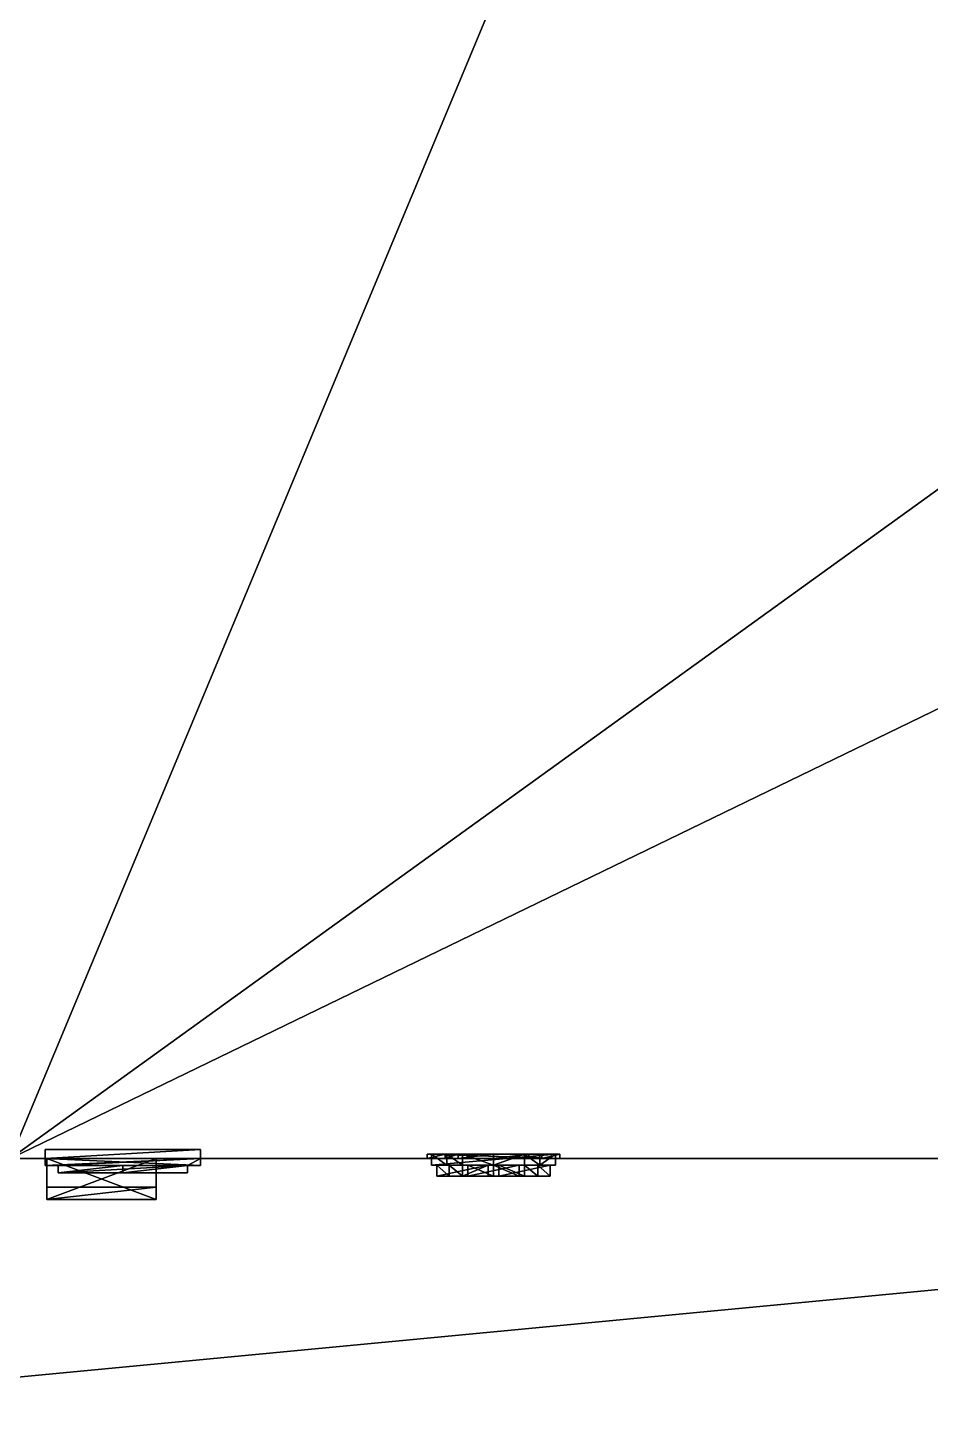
# Model space of a CAD drawing. Header units: metres. Extents: x -124 to 108, y 0 to 201.
# Drawn here: x 89.81 to 94.33, y 7.66 to 14.64 of the extents above; entities that cross this region are included whole.
import ezdxf

# ---------------------------------------------------------------- set-up
doc = ezdxf.new("R2010")
doc.units = ezdxf.units.M
doc.layers.get('0').update_dxf_attribs({"true_color": 0xff5454})

# ---------------------------------------------------------------- blocks, each defined once
blk = doc.blocks.new('window_i')
for p, q in [((0.3326, 1.5005, 0.0217), (0.1553, 1.3478, 0.0217)), ((0.3326, 1.5005), (0.1553, 1.3478)), ((0.1773, 1.3377, 0.0217), (0.3326, 1.4714, 0.0217)), ((0.1773, 1.3377, -0.0332), (0.3326, 1.4714, -0.0332)), ((0.5099, 1.3478, 0.0217), (0.3326, 1.5005, 0.0217)), ((0.5099, 1.3478), (0.3326, 1.5005)), ((0.3326, 1.5005), (0.3326, 1.5005, 0.0217)), ((0.3326, 1.4714, 0.0217), (0.4879, 1.3377, 0.0217)), ((0.3326, 1.4714, 0.0217), (0.3326, 1.4714, -0.0332)), ((0.3326, 1.4714, -0.0332), (0.4879, 1.3377, -0.0332)), ((0.3326, 1.4364, -0.0881), (0.2038, 1.3256, -0.0881)), ((0.3326, 1.4364, -0.0332), (0.2038, 1.3256, -0.0332)), ((0.4614, 1.3256, -0.0332), (0.3326, 1.4364, -0.0332)), ((0.3326, 1.4364, -0.0332), (0.3326, 1.4364, -0.0881)), ((0.4614, 1.3256, -0.0881), (0.3326, 1.4364, -0.0881)), ((0.1553, 1.3478, 0.0217), (0.1553, 1.1242, 0.0217)), ((0.1553, 1.3478), (0.1553, 1.1242)), ((0.1553, 1.3478), (0.1553, 1.3478, 0.0217)), ((0.1773, 1.3377, 0.0217), (0.1773, 1.1022, 0.0217)), ((0.1773, 1.3377, 0.0217), (0.1773, 1.3377, -0.0332)), ((0.1773, 1.3377, -0.0332), (0.1773, 1.1022, -0.0332)), ((0.4879, 1.1022, 0.0217), (0.4879, 1.3377, 0.0217)), ((0.4879, 1.3377, 0.0217), (0.4879, 1.3377, -0.0332)), ((0.4879, 1.1022, -0.0332), (0.4879, 1.3377, -0.0332)), ((0.5099, 1.1242, 0.0217), (0.5099, 1.3478, 0.0217)), ((0.5099, 1.1242), (0.5099, 1.3478)), ((0.5099, 1.3478), (0.5099, 1.3478, 0.0217)), ((0.2038, 1.3256, -0.0881), (0.2038, 1.1287, -0.0881)), ((0.2038, 1.3256, -0.0332), (0.2038, 1.1287, -0.0332)), ((0.2038, 1.3256, -0.0332), (0.2038, 1.3256, -0.0881)), ((0.4614, 1.3256, -0.0332), (0.4614, 1.3256, -0.0881)), ((0.4614, 1.1287, -0.0332), (0.4614, 1.3256, -0.0332)), ((0.4614, 1.1287, -0.0881), (0.4614, 1.3256, -0.0881)), ((0.0905, 1.1242), (0, 1.0337)), ((0.0905, 1.1242, 0.0217), (0, 1.0337, 0.0217)), ((0.0905, 1.1242), (0.0905, 1.1242, 0.0217)), ((0.1553, 1.1242), (0.0905, 1.1242)), ((0.1553, 1.1242, 0.0217), (0.0905, 1.1242, 0.0217)), ((0.1553, 1.1242), (0.1553, 1.1242, 0.0217)), ((0.2038, 1.1287, -0.0332), (0.4614, 1.1287, -0.0332)), ((0.2038, 1.1287, -0.0881), (0.4614, 1.1287, -0.0881)), ((0.2038, 1.1287, -0.0332), (0.2038, 1.1287, -0.0881)), ((0.4614, 1.1287, -0.0332), (0.4614, 1.1287, -0.0881)), ((0.5747, 1.1242, 0.0217), (0.5099, 1.1242, 0.0217)), ((0.5099, 1.1242), (0.5099, 1.1242, 0.0217)), ((0.5747, 1.1242), (0.5099, 1.1242)), ((0.6652, 1.0337, 0.0217), (0.5747, 1.1242, 0.0217)), ((0.5747, 1.1242), (0.5747, 1.1242, 0.0217)), ((0.6652, 1.0337), (0.5747, 1.1242)), ((0.0997, 1.1022, 0.0217), (0.022, 1.0246, 0.0217)), ((0.0997, 1.1022, -0.0332), (0.022, 1.0246, -0.0332)), ((0.1106, 1.0757, -0.0881), (0.0485, 1.0136, -0.0881)), ((0.1106, 1.0757, -0.0332), (0.0485, 1.0136, -0.0332)), ((0.1773, 1.1022, 0.0217), (0.0997, 1.1022, 0.0217)), ((0.1773, 1.1022, -0.0332), (0.0997, 1.1022, -0.0332)), ((0.0997, 1.1022, 0.0217), (0.0997, 1.1022, -0.0332)), ((0.1773, 1.0757, -0.0332), (0.1106, 1.0757, -0.0332)), ((0.1106, 1.0757, -0.0332), (0.1106, 1.0757, -0.0881)), ((0.1773, 1.0757, -0.0881), (0.1106, 1.0757, -0.0881)), ((0.1773, 1.1022, 0.0217), (0.1773, 1.1022, -0.0332)), ((0.1773, 1.0757, -0.0332), (0.1773, 1.0757, -0.0881)), ((0.3061, 1.0757, -0.0881), (0.1773, 1.0757, -0.0881)), ((0.3061, 1.0757, -0.0332), (0.1773, 1.0757, -0.0332)), ((0.3061, 0.1236, -0.0881), (0.3061, 1.0757, -0.0881)), ((0.3061, 1.0757, -0.0332), (0.3061, 1.0757, -0.0881)), ((0.3061, 0.1236, -0.0332), (0.3061, 1.0757, -0.0332)), ((0.3591, 1.0757, -0.0881), (0.3591, 0.1236, -0.0881)), ((0.3591, 1.0757, -0.0332), (0.3591, 1.0757, -0.0881)), ((0.4879, 1.0757, -0.0881), (0.3591, 1.0757, -0.0881)), ((0.4879, 1.0757, -0.0332), (0.3591, 1.0757, -0.0332)), ((0.5656, 1.1022, 0.0217), (0.4879, 1.1022, 0.0217)), ((0.4879, 1.1022, 0.0217), (0.4879, 1.1022, -0.0332)), ((0.5656, 1.1022, -0.0332), (0.4879, 1.1022, -0.0332)), ((0.5546, 1.0757, -0.0881), (0.4879, 1.0757, -0.0881)), ((0.4879, 1.0757, -0.0332), (0.4879, 1.0757, -0.0881)), ((0.5546, 1.0757, -0.0332), (0.4879, 1.0757, -0.0332)), ((0.6167, 1.0136, -0.0332), (0.5546, 1.0757, -0.0332)), ((0.5546, 1.0757, -0.0332), (0.5546, 1.0757, -0.0881)), ((0.6167, 1.0136, -0.0881), (0.5546, 1.0757, -0.0881)), ((0.5656, 1.1022, 0.0217), (0.6432, 1.0246, 0.0217)), ((0.5656, 1.1022, 0.0217), (0.5656, 1.1022, -0.0332)), ((0.5656, 1.1022, -0.0332), (0.6432, 1.0246, -0.0332)), ((0, 1.0337), (0, 1.0337, 0.0217)), ((0, 1.0337, 0.0217), (0, 0, 0.0217)), ((0, 1.0337), (0, 0)), ((0.022, 1.0246, 0.0217), (0.022, 0.0971, 0.0217)), ((0.022, 1.0246, 0.0217), (0.022, 1.0246, -0.0332)), ((0.022, 1.0246, -0.0332), (0.022, 0.0971, -0.0332)), ((0.0485, 1.0136, -0.0881), (0.0485, 0.1236, -0.0881)), ((0.0485, 1.0136, -0.0332), (0.0485, 1.0136, -0.0881)), ((0.0485, 1.0136, -0.0332), (0.0485, 0.1236, -0.0332)), ((0.6167, 1.0136, -0.0332), (0.6167, 1.0136, -0.0881)), ((0.6167, 0.1236, -0.0332), (0.6167, 1.0136, -0.0332)), ((0.6167, 0.1236, -0.0881), (0.6167, 1.0136, -0.0881)), ((0.6432, 0.0971, 0.0217), (0.6432, 1.0246, 0.0217)), ((0.6432, 1.0246, 0.0217), (0.6432, 1.0246, -0.0332)), ((0.6432, 0.0971, -0.0332), (0.6432, 1.0246, -0.0332)), ((0.6652, 0, 0.0217), (0.6652, 1.0337, 0.0217)), ((0.6652, 0), (0.6652, 1.0337)), ((0.6652, 1.0337), (0.6652, 1.0337, 0.0217)), ((0.022, 0.0971, 0.0217), (0.6432, 0.0971, 0.0217)), ((0.022, 0.0971, 0.0217), (0.022, 0.0971, -0.0332)), ((0.022, 0.0971, -0.0332), (0.6432, 0.0971, -0.0332)), ((0.0485, 0.1236, -0.0881), (0.3061, 0.1236, -0.0881)), ((0.0485, 0.1236, -0.0332), (0.3061, 0.1236, -0.0332)), ((0.0485, 0.1236, -0.0332), (0.0485, 0.1236, -0.0881)), ((0.3061, 0.1236, -0.0332), (0.3061, 0.1236, -0.0881)), ((0.3591, 0.1236, -0.0332), (0.3591, 0.1236, -0.0881)), ((0.3591, 0.1236, -0.0881), (0.6167, 0.1236, -0.0881)), ((0.3591, 0.1236, -0.0332), (0.6167, 0.1236, -0.0332)), ((0.6167, 0.1236, -0.0332), (0.6167, 0.1236, -0.0881)), ((0.6432, 0.0971, 0.0217), (0.6432, 0.0971, -0.0332)), ((0, 0, 0.0217), (0.6652, 0, 0.0217)), ((0, 0), (0, 0, 0.0217)), ((0, 0), (0.6652, 0)), ((0.6652, 0), (0.6652, 0, 0.0217))]:
    blk.add_line(p, q)
at = {"color": 29, "true_color": 0x423123}
blk.add_line((0.3591, 1.0757, -0.0332), (0.3591, 0.1236, -0.0332), dxfattribs=at)
at = {"color": 45, "true_color": 0xaa8f5f}
mesh = blk.add_polyface(dxfattribs=at)
corners = [(0, 0, 0.0217), (0.022, 0.0971, 0.0217), (0, 1.0337, 0.0217), (0.6652, 0, 0.0217), (0.6432, 0.0971, 0.0217), (0.6432, 1.0246, 0.0217), (0.4879, 1.1022, 0.0217), (0.5099, 1.1242, 0.0217), (0.4879, 1.3377, 0.0217), (0.5656, 1.1022, 0.0217), (0.5747, 1.1242, 0.0217), (0.6652, 1.0337, 0.0217), (0.022, 1.0246, 0.0217), (0.0905, 1.1242, 0.0217), (0.0997, 1.1022, 0.0217), (0.1553, 1.1242, 0.0217), (0.1773, 1.1022, 0.0217), (0.1553, 1.3478, 0.0217), (0.1773, 1.3377, 0.0217), (0.3326, 1.5005, 0.0217), (0.3326, 1.4714, 0.0217), (0.5099, 1.3478, 0.0217)]
mesh.append_faces([[corners[k] for k in face] for face in [(0, 1, 2), (1, 3, 4), (4, 3, 5), (6, 7, 8), (7, 9, 10), (10, 5, 11), (11, 5, 3), (2, 12, 13), (12, 2, 1), (13, 14, 15), (15, 16, 17), (17, 18, 19), (19, 8, 21), (21, 8, 7)]], dxfattribs={"vtx0": -1, "vtx1": -1, "color": 45})
mesh.append_faces([[corners[k] for k in face] for face in [(1, 0, 3), (7, 6, 9), (10, 9, 5), (13, 12, 14), (15, 14, 16), (17, 16, 18), (19, 18, 20), (19, 20, 8)]], dxfattribs={"vtx0": -1, "vtx2": -1, "color": 45})
at = {"color": 29, "true_color": 0x423123}
mesh = blk.add_polyface(dxfattribs=at)
corners = [(0.0485, 1.0136, -0.0332), (0.0997, 1.1022, -0.0332), (0.022, 1.0246, -0.0332), (0.1106, 1.0757, -0.0332), (0.1773, 1.1022, -0.0332), (0.1773, 1.0757, -0.0332), (0.3061, 1.0757, -0.0332), (0.2038, 1.1287, -0.0332), (0.1773, 1.3377, -0.0332), (0.4614, 1.1287, -0.0332), (0.3591, 1.0757, -0.0332), (0.3591, 0.1236, -0.0332), (0.4879, 1.0757, -0.0332), (0.4614, 1.3256, -0.0332), (0.022, 0.0971, -0.0332), (0.0485, 0.1236, -0.0332), (0.6432, 0.0971, -0.0332), (0.3061, 0.1236, -0.0332), (0.6167, 0.1236, -0.0332), (0.6167, 1.0136, -0.0332), (0.5546, 1.0757, -0.0332), (0.4879, 1.1022, -0.0332), (0.5656, 1.1022, -0.0332), (0.6432, 1.0246, -0.0332), (0.2038, 1.3256, -0.0332), (0.3326, 1.4714, -0.0332), (0.3326, 1.4364, -0.0332), (0.4879, 1.3377, -0.0332)]
mesh.append_faces([[corners[k] for k in face] for face in [(1, 3, 4), (4, 7, 8), (7, 6, 9), (10, 6, 11), (9, 12, 13), (14, 15, 2), (15, 16, 17), (17, 11, 6), (11, 16, 18), (18, 16, 19), (20, 21, 12), (21, 20, 22), (22, 19, 23), (23, 19, 16), (8, 24, 25), (24, 8, 7), (25, 13, 27), (27, 12, 21)]], dxfattribs={"vtx0": -1, "vtx1": -1, "color": 29})
mesh.append_faces([[corners[k] for k in face] for face in [(4, 6, 7), (9, 6, 10), (17, 16, 11), (27, 13, 12)]], dxfattribs={"vtx0": -1, "vtx1": -1, "vtx2": -1, "color": 29})
mesh.append_faces([[corners[k] for k in face] for face in [(0, 1, 2), (1, 0, 3), (4, 3, 5), (4, 5, 6), (9, 10, 12), (15, 14, 16), (2, 15, 0), (22, 20, 19), (25, 24, 26), (25, 26, 13)]], dxfattribs={"vtx0": -1, "vtx2": -1, "color": 29})
at = {"color": 45, "true_color": 0xaa8f5f}
mesh = blk.add_polyface(dxfattribs=at)
corners = [(0.1553, 1.3478, 0.0217), (0.3326, 1.5005), (0.1553, 1.3478), (0.3326, 1.5005, 0.0217)]
mesh.append_faces([[corners[k] for k in face] for face in [(0, 1, 2), (1, 0, 3)]], dxfattribs={"vtx0": -1, "color": 45})
mesh = blk.add_polyface(dxfattribs=at)
corners = [(0.3326, 1.4714, -0.0332), (0.1773, 1.3377, 0.0217), (0.1773, 1.3377, -0.0332), (0.3326, 1.4714, 0.0217)]
mesh.append_faces([[corners[k] for k in face] for face in [(0, 1, 2), (1, 0, 3)]], dxfattribs={"vtx0": -1, "color": 45})
mesh = blk.add_polyface(dxfattribs=at)
corners = [(0.3326, 1.5005, 0.0217), (0.5099, 1.3478), (0.3326, 1.5005), (0.5099, 1.3478, 0.0217)]
mesh.append_faces([[corners[k] for k in face] for face in [(0, 1, 2), (1, 0, 3)]], dxfattribs={"vtx0": -1, "color": 45})
mesh = blk.add_polyface(dxfattribs=at)
corners = [(0.4879, 1.3377, 0.0217), (0.3326, 1.4714, -0.0332), (0.4879, 1.3377, -0.0332), (0.3326, 1.4714, 0.0217)]
mesh.append_faces([[corners[k] for k in face] for face in [(0, 1, 2), (1, 0, 3)]], dxfattribs={"vtx0": -1, "color": 45})
at = {"color": 28, "true_color": 0x130f0a}
mesh = blk.add_polyface(dxfattribs=at)
corners = [(0.4614, 1.1287, -0.0881), (0.2038, 1.3256, -0.0881), (0.2038, 1.1287, -0.0881), (0.3326, 1.4364, -0.0881), (0.4614, 1.3256, -0.0881)]
mesh.append_faces([[corners[k] for k in face] for face in [(0, 1, 2), (3, 0, 4)]], dxfattribs={"vtx0": -1, "color": 28})
mesh.append_faces([[corners[k] for k in face] for face in [(1, 0, 3)]], dxfattribs={"vtx0": -1, "vtx1": -1, "color": 28})
at = {"color": 29, "true_color": 0x423123}
mesh = blk.add_polyface(dxfattribs=at)
corners = [(0.3326, 1.4364, -0.0332), (0.2038, 1.3256, -0.0881), (0.3326, 1.4364, -0.0881), (0.2038, 1.3256, -0.0332)]
mesh.append_faces([[corners[k] for k in face] for face in [(0, 1, 2), (1, 0, 3)]], dxfattribs={"vtx0": -1, "color": 29})
mesh = blk.add_polyface(dxfattribs=at)
corners = [(0.4614, 1.3256, -0.0332), (0.3326, 1.4364, -0.0881), (0.4614, 1.3256, -0.0881), (0.3326, 1.4364, -0.0332)]
mesh.append_faces([[corners[k] for k in face] for face in [(0, 1, 2), (1, 0, 3)]], dxfattribs={"vtx0": -1, "color": 29})
at = {"color": 45, "true_color": 0xaa8f5f}
mesh = blk.add_polyface(dxfattribs=at)
corners = [(0.1553, 1.3478, 0.0217), (0.1553, 1.1242), (0.1553, 1.1242, 0.0217), (0.1553, 1.3478)]
mesh.append_faces([[corners[k] for k in face] for face in [(0, 1, 2), (1, 0, 3)]], dxfattribs={"vtx0": -1, "color": 45})
mesh = blk.add_polyface(dxfattribs=at)
corners = [(0.1773, 1.3377, -0.0332), (0.1773, 1.1022, 0.0217), (0.1773, 1.1022, -0.0332), (0.1773, 1.3377, 0.0217)]
mesh.append_faces([[corners[k] for k in face] for face in [(0, 1, 2), (1, 0, 3)]], dxfattribs={"vtx0": -1, "color": 45})
mesh = blk.add_polyface(dxfattribs=at)
corners = [(0.4879, 1.3377, 0.0217), (0.4879, 1.1022, -0.0332), (0.4879, 1.1022, 0.0217), (0.4879, 1.3377, -0.0332)]
mesh.append_faces([[corners[k] for k in face] for face in [(0, 1, 2), (1, 0, 3)]], dxfattribs={"vtx0": -1, "color": 45})
mesh = blk.add_polyface(dxfattribs=at)
corners = [(0.5099, 1.3478), (0.5099, 1.1242, 0.0217), (0.5099, 1.1242), (0.5099, 1.3478, 0.0217)]
mesh.append_faces([[corners[k] for k in face] for face in [(0, 1, 2), (1, 0, 3)]], dxfattribs={"vtx0": -1, "color": 45})
at = {"color": 29, "true_color": 0x423123}
mesh = blk.add_polyface(dxfattribs=at)
corners = [(0.2038, 1.3256, -0.0881), (0.2038, 1.1287, -0.0332), (0.2038, 1.1287, -0.0881), (0.2038, 1.3256, -0.0332)]
mesh.append_faces([[corners[k] for k in face] for face in [(0, 1, 2), (1, 0, 3)]], dxfattribs={"vtx0": -1, "color": 29})
mesh = blk.add_polyface(dxfattribs=at)
corners = [(0.4614, 1.3256, -0.0332), (0.4614, 1.1287, -0.0881), (0.4614, 1.1287, -0.0332), (0.4614, 1.3256, -0.0881)]
mesh.append_faces([[corners[k] for k in face] for face in [(0, 1, 2), (1, 0, 3)]], dxfattribs={"vtx0": -1, "color": 29})
at = {"color": 45, "true_color": 0xaa8f5f}
mesh = blk.add_polyface(dxfattribs=at)
corners = [(0, 1.0337, 0.0217), (0.0905, 1.1242), (0, 1.0337), (0.0905, 1.1242, 0.0217)]
mesh.append_faces([[corners[k] for k in face] for face in [(0, 1, 2), (1, 0, 3)]], dxfattribs={"vtx0": -1, "color": 45})
mesh = blk.add_polyface(dxfattribs=at)
corners = [(0.0905, 1.1242, 0.0217), (0.1553, 1.1242), (0.0905, 1.1242), (0.1553, 1.1242, 0.0217)]
mesh.append_faces([[corners[k] for k in face] for face in [(0, 1, 2), (1, 0, 3)]], dxfattribs={"vtx0": -1, "color": 45})
at = {"color": 29, "true_color": 0x423123}
mesh = blk.add_polyface(dxfattribs=at)
corners = [(0.2038, 1.1287, -0.0332), (0.4614, 1.1287, -0.0881), (0.2038, 1.1287, -0.0881), (0.4614, 1.1287, -0.0332)]
mesh.append_faces([[corners[k] for k in face] for face in [(0, 1, 2), (1, 0, 3)]], dxfattribs={"vtx0": -1, "color": 29})
at = {"color": 45, "true_color": 0xaa8f5f}
mesh = blk.add_polyface(dxfattribs=at)
corners = [(0.5099, 1.1242, 0.0217), (0.5747, 1.1242), (0.5099, 1.1242), (0.5747, 1.1242, 0.0217)]
mesh.append_faces([[corners[k] for k in face] for face in [(0, 1, 2), (1, 0, 3)]], dxfattribs={"vtx0": -1, "color": 45})
mesh = blk.add_polyface(dxfattribs=at)
corners = [(0.5747, 1.1242, 0.0217), (0.6652, 1.0337), (0.5747, 1.1242), (0.6652, 1.0337, 0.0217)]
mesh.append_faces([[corners[k] for k in face] for face in [(0, 1, 2), (1, 0, 3)]], dxfattribs={"vtx0": -1, "color": 45})
mesh = blk.add_polyface(dxfattribs=at)
corners = [(0.0997, 1.1022, -0.0332), (0.022, 1.0246, 0.0217), (0.022, 1.0246, -0.0332), (0.0997, 1.1022, 0.0217)]
mesh.append_faces([[corners[k] for k in face] for face in [(0, 1, 2), (1, 0, 3)]], dxfattribs={"vtx0": -1, "color": 45})
at = {"color": 28, "true_color": 0x130f0a}
mesh = blk.add_polyface(dxfattribs=at)
corners = [(0.3061, 0.1236, -0.0881), (0.0485, 1.0136, -0.0881), (0.0485, 0.1236, -0.0881), (0.1106, 1.0757, -0.0881), (0.1773, 1.0757, -0.0881), (0.3061, 1.0757, -0.0881)]
mesh.append_faces([[corners[k] for k in face] for face in [(0, 1, 2), (4, 0, 5)]], dxfattribs={"vtx0": -1, "color": 28})
mesh.append_faces([[corners[k] for k in face] for face in [(1, 0, 3), (3, 0, 4)]], dxfattribs={"vtx0": -1, "vtx1": -1, "color": 28})
at = {"color": 29, "true_color": 0x423123}
mesh = blk.add_polyface(dxfattribs=at)
corners = [(0.1106, 1.0757, -0.0332), (0.0485, 1.0136, -0.0881), (0.1106, 1.0757, -0.0881), (0.0485, 1.0136, -0.0332)]
mesh.append_faces([[corners[k] for k in face] for face in [(0, 1, 2), (1, 0, 3)]], dxfattribs={"vtx0": -1, "color": 29})
at = {"color": 45, "true_color": 0xaa8f5f}
mesh = blk.add_polyface(dxfattribs=at)
corners = [(0.1773, 1.1022, 0.0217), (0.0997, 1.1022, -0.0332), (0.1773, 1.1022, -0.0332), (0.0997, 1.1022, 0.0217)]
mesh.append_faces([[corners[k] for k in face] for face in [(0, 1, 2), (1, 0, 3)]], dxfattribs={"vtx0": -1, "color": 45})
at = {"color": 29, "true_color": 0x423123}
mesh = blk.add_polyface(dxfattribs=at)
corners = [(0.1773, 1.0757, -0.0332), (0.1106, 1.0757, -0.0881), (0.1773, 1.0757, -0.0881), (0.1106, 1.0757, -0.0332)]
mesh.append_faces([[corners[k] for k in face] for face in [(0, 1, 2), (1, 0, 3)]], dxfattribs={"vtx0": -1, "color": 29})
mesh = blk.add_polyface(dxfattribs=at)
corners = [(0.3061, 1.0757, -0.0332), (0.1773, 1.0757, -0.0881), (0.3061, 1.0757, -0.0881), (0.1773, 1.0757, -0.0332)]
mesh.append_faces([[corners[k] for k in face] for face in [(0, 1, 2), (1, 0, 3)]], dxfattribs={"vtx0": -1, "color": 29})
mesh = blk.add_polyface(dxfattribs=at)
corners = [(0.3061, 1.0757, -0.0332), (0.3061, 0.1236, -0.0881), (0.3061, 0.1236, -0.0332), (0.3061, 1.0757, -0.0881)]
mesh.append_faces([[corners[k] for k in face] for face in [(0, 1, 2), (1, 0, 3)]], dxfattribs={"vtx0": -1, "color": 29})
mesh = blk.add_polyface(dxfattribs=at)
corners = [(0.3591, 1.0757, -0.0881), (0.3591, 0.1236, -0.0332), (0.3591, 0.1236, -0.0881), (0.3591, 1.0757, -0.0332)]
mesh.append_faces([[corners[k] for k in face] for face in [(0, 1, 2), (1, 0, 3)]], dxfattribs={"vtx0": -1, "color": 29})
at = {"color": 28, "true_color": 0x130f0a}
mesh = blk.add_polyface(dxfattribs=at)
corners = [(0.6167, 0.1236, -0.0881), (0.3591, 1.0757, -0.0881), (0.3591, 0.1236, -0.0881), (0.4879, 1.0757, -0.0881), (0.5546, 1.0757, -0.0881), (0.6167, 1.0136, -0.0881)]
mesh.append_faces([[corners[k] for k in face] for face in [(0, 1, 2), (4, 0, 5)]], dxfattribs={"vtx0": -1, "color": 28})
mesh.append_faces([[corners[k] for k in face] for face in [(1, 0, 3), (3, 0, 4)]], dxfattribs={"vtx0": -1, "vtx1": -1, "color": 28})
at = {"color": 29, "true_color": 0x423123}
mesh = blk.add_polyface(dxfattribs=at)
corners = [(0.4879, 1.0757, -0.0881), (0.3591, 1.0757, -0.0332), (0.3591, 1.0757, -0.0881), (0.4879, 1.0757, -0.0332)]
mesh.append_faces([[corners[k] for k in face] for face in [(0, 1, 2), (1, 0, 3)]], dxfattribs={"vtx0": -1, "color": 29})
at = {"color": 45, "true_color": 0xaa8f5f}
mesh = blk.add_polyface(dxfattribs=at)
corners = [(0.5656, 1.1022, 0.0217), (0.4879, 1.1022, -0.0332), (0.5656, 1.1022, -0.0332), (0.4879, 1.1022, 0.0217)]
mesh.append_faces([[corners[k] for k in face] for face in [(0, 1, 2), (1, 0, 3)]], dxfattribs={"vtx0": -1, "color": 45})
at = {"color": 29, "true_color": 0x423123}
mesh = blk.add_polyface(dxfattribs=at)
corners = [(0.5546, 1.0757, -0.0332), (0.4879, 1.0757, -0.0881), (0.5546, 1.0757, -0.0881), (0.4879, 1.0757, -0.0332)]
mesh.append_faces([[corners[k] for k in face] for face in [(0, 1, 2), (1, 0, 3)]], dxfattribs={"vtx0": -1, "color": 29})
mesh = blk.add_polyface(dxfattribs=at)
corners = [(0.6167, 1.0136, -0.0332), (0.5546, 1.0757, -0.0881), (0.6167, 1.0136, -0.0881), (0.5546, 1.0757, -0.0332)]
mesh.append_faces([[corners[k] for k in face] for face in [(0, 1, 2), (1, 0, 3)]], dxfattribs={"vtx0": -1, "color": 29})
at = {"color": 45, "true_color": 0xaa8f5f}
mesh = blk.add_polyface(dxfattribs=at)
corners = [(0.6432, 1.0246, 0.0217), (0.5656, 1.1022, -0.0332), (0.6432, 1.0246, -0.0332), (0.5656, 1.1022, 0.0217)]
mesh.append_faces([[corners[k] for k in face] for face in [(0, 1, 2), (1, 0, 3)]], dxfattribs={"vtx0": -1, "color": 45})
mesh = blk.add_polyface(dxfattribs=at)
corners = [(0, 1.0337, 0.0217), (0, 0), (0, 0, 0.0217), (0, 1.0337)]
mesh.append_faces([[corners[k] for k in face] for face in [(0, 1, 2), (1, 0, 3)]], dxfattribs={"vtx0": -1, "color": 45})
mesh = blk.add_polyface(dxfattribs=at)
corners = [(0.022, 1.0246, -0.0332), (0.022, 0.0971, 0.0217), (0.022, 0.0971, -0.0332), (0.022, 1.0246, 0.0217)]
mesh.append_faces([[corners[k] for k in face] for face in [(0, 1, 2), (1, 0, 3)]], dxfattribs={"vtx0": -1, "color": 45})
at = {"color": 29, "true_color": 0x423123}
mesh = blk.add_polyface(dxfattribs=at)
corners = [(0.0485, 1.0136, -0.0881), (0.0485, 0.1236, -0.0332), (0.0485, 0.1236, -0.0881), (0.0485, 1.0136, -0.0332)]
mesh.append_faces([[corners[k] for k in face] for face in [(0, 1, 2), (1, 0, 3)]], dxfattribs={"vtx0": -1, "color": 29})
mesh = blk.add_polyface(dxfattribs=at)
corners = [(0.6167, 1.0136, -0.0332), (0.6167, 0.1236, -0.0881), (0.6167, 0.1236, -0.0332), (0.6167, 1.0136, -0.0881)]
mesh.append_faces([[corners[k] for k in face] for face in [(0, 1, 2), (1, 0, 3)]], dxfattribs={"vtx0": -1, "color": 29})
at = {"color": 45, "true_color": 0xaa8f5f}
mesh = blk.add_polyface(dxfattribs=at)
corners = [(0.6432, 1.0246, 0.0217), (0.6432, 0.0971, -0.0332), (0.6432, 0.0971, 0.0217), (0.6432, 1.0246, -0.0332)]
mesh.append_faces([[corners[k] for k in face] for face in [(0, 1, 2), (1, 0, 3)]], dxfattribs={"vtx0": -1, "color": 45})
mesh = blk.add_polyface(dxfattribs=at)
corners = [(0.6652, 1.0337), (0.6652, 0, 0.0217), (0.6652, 0), (0.6652, 1.0337, 0.0217)]
mesh.append_faces([[corners[k] for k in face] for face in [(0, 1, 2), (1, 0, 3)]], dxfattribs={"vtx0": -1, "color": 45})
mesh = blk.add_polyface(dxfattribs=at)
corners = [(0.022, 0.0971, 0.0217), (0.6432, 0.0971, -0.0332), (0.022, 0.0971, -0.0332), (0.6432, 0.0971, 0.0217)]
mesh.append_faces([[corners[k] for k in face] for face in [(0, 1, 2), (1, 0, 3)]], dxfattribs={"vtx0": -1, "color": 45})
at = {"color": 29, "true_color": 0x423123}
mesh = blk.add_polyface(dxfattribs=at)
corners = [(0.0485, 0.1236, -0.0332), (0.3061, 0.1236, -0.0881), (0.0485, 0.1236, -0.0881), (0.3061, 0.1236, -0.0332)]
mesh.append_faces([[corners[k] for k in face] for face in [(0, 1, 2), (1, 0, 3)]], dxfattribs={"vtx0": -1, "color": 29})
mesh = blk.add_polyface(dxfattribs=at)
corners = [(0.3591, 0.1236, -0.0332), (0.6167, 0.1236, -0.0881), (0.3591, 0.1236, -0.0881), (0.6167, 0.1236, -0.0332)]
mesh.append_faces([[corners[k] for k in face] for face in [(0, 1, 2), (1, 0, 3)]], dxfattribs={"vtx0": -1, "color": 29})
at = {"color": 45, "true_color": 0xaa8f5f}
mesh = blk.add_polyface(dxfattribs=at)
corners = [(0.6652, 0, 0.0217), (0, 0), (0.6652, 0), (0, 0, 0.0217)]
mesh.append_faces([[corners[k] for k in face] for face in [(0, 1, 2), (1, 0, 3)]], dxfattribs={"vtx0": -1, "color": 45})
blk = doc.blocks.new('door_ii')
for p, q in [((0, 2.0383), (0, 1.962)), ((0, 2.0383), (0, 2.0383, 0.046)), ((0, 1.962), (0, 2.0383, 0.046)), ((0.7777, 1.962), (0.7777, 2.0383)), ((0.7777, 2.0383), (0.7777, 2.0383, 0.046)), ((0.7777, 1.962), (0.7777, 2.0383, 0.046)), ((0.7777, 1.962, -0.0349), (0, 1.962, -0.0349)), ((0, 1.962, -0.0349), (0, 0, -0.0349)), ((0, 1.962), (0, 0)), ((0, 1.962), (0, 1.962, -0.0349)), ((0, 1.962), (0.7777, 1.962)), ((0.7777, 0, -0.0349), (0.7777, 1.962, -0.0349)), ((0.7777, 0), (0.7777, 1.962)), ((0.7777, 1.962), (0.7777, 1.962, -0.0349)), ((0.3889, 1.9314, -0.0714), (0.0643, 1.6068, -0.0714)), ((0.3889, 1.9314, -0.0349), (0.0643, 1.6068, -0.0349)), ((0.7134, 1.6068, -0.0714), (0.3889, 1.9314, -0.0714)), ((0.7134, 1.6068, -0.0349), (0.3889, 1.9314, -0.0349)), ((0.3889, 1.9314, -0.0714), (0.3889, 1.9314, -0.0349)), ((0.0643, 1.6068, -0.0714), (0.0643, 0, -0.0714)), ((0.0643, 1.6068, -0.0714), (0.0643, 1.6068, -0.0349)), ((0.0643, 1.6068, -0.0349), (0.0643, 0, -0.0349)), ((0.7134, 0, -0.0714), (0.7134, 1.6068, -0.0714)), ((0.7134, 0, -0.0349), (0.7134, 1.6068, -0.0349)), ((0.7134, 1.6068, -0.0714), (0.7134, 1.6068, -0.0349)), ((0, 0, -0.0349), (0.0643, 0, -0.0349)), ((0, 0), (0.7777, 0)), ((0, 0), (0, 0, -0.0349)), ((0.0643, 0, -0.0714), (0.0643, 0, -0.0349)), ((0.0643, 0, -0.0714), (0.7134, 0, -0.0714)), ((0.7134, 0, -0.0714), (0.7134, 0, -0.0349)), ((0.7134, 0, -0.0349), (0.7777, 0, -0.0349)), ((0.7777, 0), (0.7777, 0, -0.0349))]:
    blk.add_line(p, q)
at = {"color": 35, "true_color": 0x927150}
for p, q in [((0.7777, 2.0383), (0, 2.0383)), ((0.7777, 2.0383, 0.046), (0, 2.0383, 0.046))]:
    blk.add_line(p, q, dxfattribs=at)
at = {"color": 45, "true_color": 0xaa8f5f}
mesh = blk.add_polyface(dxfattribs=at)
corners = [(0, 2.0383), (0, 1.962), (0, 2.0383, 0.046)]
mesh.append_faces([[corners[k] for k in face] for face in [(0, 1, 2)]], dxfattribs={"color": 45})
mesh = blk.add_polyface(dxfattribs=at)
corners = [(0, 2.0383, 0.046), (0.7777, 2.0383), (0, 2.0383), (0.7777, 2.0383, 0.046)]
mesh.append_faces([[corners[k] for k in face] for face in [(0, 1, 2), (1, 0, 3)]], dxfattribs={"vtx0": -1, "color": 45})
at = {"color": 35, "true_color": 0x927150}
mesh = blk.add_polyface(dxfattribs=at)
corners = [(0.7777, 1.962), (0, 2.0383, 0.046), (0, 1.962), (0.7777, 2.0383, 0.046)]
mesh.append_faces([[corners[k] for k in face] for face in [(0, 1, 2), (1, 0, 3)]], dxfattribs={"vtx0": -1, "color": 35})
at = {"color": 45, "true_color": 0xaa8f5f}
mesh = blk.add_polyface(dxfattribs=at)
corners = [(0.7777, 2.0383, 0.046), (0.7777, 1.962), (0.7777, 2.0383)]
mesh.append_faces([[corners[k] for k in face] for face in [(0, 1, 2)]], dxfattribs={"color": 45})
mesh = blk.add_polyface(dxfattribs=at)
corners = [(0.7777, 0, -0.0349), (0.7134, 1.6068, -0.0349), (0.7134, 0, -0.0349), (0.0643, 0, -0.0349), (0, 1.962, -0.0349), (0, 0, -0.0349), (0.0643, 1.6068, -0.0349), (0.3889, 1.9314, -0.0349), (0.7777, 1.962, -0.0349)]
mesh.append_faces([[corners[k] for k in face] for face in [(0, 1, 2), (3, 4, 5)]], dxfattribs={"vtx0": -1, "color": 45})
mesh.append_faces([[corners[k] for k in face] for face in [(4, 7, 8), (8, 1, 0)]], dxfattribs={"vtx0": -1, "vtx1": -1, "color": 45})
mesh.append_faces([[corners[k] for k in face] for face in [(4, 3, 6), (4, 6, 7), (8, 7, 1)]], dxfattribs={"vtx0": -1, "vtx2": -1, "color": 45})
mesh = blk.add_polyface(dxfattribs=at)
corners = [(0.7777, 1.962), (0, 1.962, -0.0349), (0.7777, 1.962, -0.0349), (0, 1.962)]
mesh.append_faces([[corners[k] for k in face] for face in [(0, 1, 2), (1, 0, 3)]], dxfattribs={"vtx0": -1, "color": 45})
mesh = blk.add_polyface(dxfattribs=at)
corners = [(0, 1.962, -0.0349), (0, 0), (0, 0, -0.0349), (0, 1.962)]
mesh.append_faces([[corners[k] for k in face] for face in [(0, 1, 2), (1, 0, 3)]], dxfattribs={"vtx0": -1, "color": 45})
mesh = blk.add_polyface(dxfattribs=at)
corners = [(0.7777, 1.962), (0.7777, 0, -0.0349), (0.7777, 0), (0.7777, 1.962, -0.0349)]
mesh.append_faces([[corners[k] for k in face] for face in [(0, 1, 2), (1, 0, 3)]], dxfattribs={"vtx0": -1, "color": 45})
mesh = blk.add_polyface(dxfattribs=at)
corners = [(0.3889, 1.9314, -0.0714), (0.0643, 1.6068, -0.0349), (0.0643, 1.6068, -0.0714), (0.3889, 1.9314, -0.0349)]
mesh.append_faces([[corners[k] for k in face] for face in [(0, 1, 2), (1, 0, 3)]], dxfattribs={"vtx0": -1, "color": 45})
at = {"color": 28, "true_color": 0x130f0a}
mesh = blk.add_polyface(dxfattribs=at)
corners = [(0.7134, 0, -0.0714), (0.0643, 1.6068, -0.0714), (0.0643, 0, -0.0714), (0.3889, 1.9314, -0.0714), (0.7134, 1.6068, -0.0714)]
mesh.append_faces([[corners[k] for k in face] for face in [(0, 1, 2), (3, 0, 4)]], dxfattribs={"vtx0": -1, "color": 28})
mesh.append_faces([[corners[k] for k in face] for face in [(1, 0, 3)]], dxfattribs={"vtx0": -1, "vtx1": -1, "color": 28})
at = {"color": 45, "true_color": 0xaa8f5f}
mesh = blk.add_polyface(dxfattribs=at)
corners = [(0.3889, 1.9314, -0.0349), (0.7134, 1.6068, -0.0714), (0.7134, 1.6068, -0.0349), (0.3889, 1.9314, -0.0714)]
mesh.append_faces([[corners[k] for k in face] for face in [(0, 1, 2), (1, 0, 3)]], dxfattribs={"vtx0": -1, "color": 45})
mesh = blk.add_polyface(dxfattribs=at)
corners = [(0.0643, 1.6068, -0.0714), (0.0643, 0, -0.0349), (0.0643, 0, -0.0714), (0.0643, 1.6068, -0.0349)]
mesh.append_faces([[corners[k] for k in face] for face in [(0, 1, 2), (1, 0, 3)]], dxfattribs={"vtx0": -1, "color": 45})
mesh = blk.add_polyface(dxfattribs=at)
corners = [(0.7134, 1.6068, -0.0349), (0.7134, 0, -0.0714), (0.7134, 0, -0.0349), (0.7134, 1.6068, -0.0714)]
mesh.append_faces([[corners[k] for k in face] for face in [(0, 1, 2), (1, 0, 3)]], dxfattribs={"vtx0": -1, "color": 45})
mesh = blk.add_polyface(dxfattribs=at)
corners = [(0, 0), (0.0643, 0, -0.0349), (0, 0, -0.0349), (0.7134, 0, -0.0349), (0.7777, 0, -0.0349), (0.7777, 0), (0.7134, 0, -0.0714), (0.0643, 0, -0.0714)]
mesh.append_faces([[corners[k] for k in face] for face in [(0, 1, 2), (4, 0, 5), (1, 6, 7)]], dxfattribs={"vtx0": -1, "color": 45})
mesh.append_faces([[corners[k] for k in face] for face in [(3, 0, 4), (6, 1, 3)]], dxfattribs={"vtx0": -1, "vtx1": -1, "color": 45})
mesh.append_faces([[corners[k] for k in face] for face in [(1, 0, 3)]], dxfattribs={"vtx0": -1, "vtx1": -1, "vtx2": -1, "color": 45})
blk = doc.blocks.new('winBasic')
for p, q in [((0.5477, 0.8862), (0, 0.8862)), ((0, 0.8862), (0, 0.8862, -0.2048)), ((0.5477, 0.8862, -0.2048), (0, 0.8862, -0.2048)), ((0, 0.8862, -0.2048), (0, 0.5162, -0.2048)), ((0, 0.8862), (0, 0)), ((0.5477, 0.8862), (0.5477, 0.8862, -0.2048)), ((0.5477, 0), (0.5477, 0.8862)), ((0.5477, 0.5162, -0.2048), (0.5477, 0.8862, -0.2048)), ((0, 0.5162, -0.2048), (0.5477, 0.5162, -0.2048)), ((0, 0.4543, -0.1429), (0.5477, 0.4543, -0.1429)), ((0, 0.3924, -0.2048), (0, 0, -0.2048)), ((0, 0.3924, -0.2048), (0.5477, 0.3924, -0.2048)), ((0.5477, 0, -0.2048), (0.5477, 0.3924, -0.2048)), ((0, 0), (0.5477, 0)), ((0, 0), (0, 0, -0.2048)), ((0.5477, 0), (0.5477, 0, -0.2048)), ((0, 0, -0.2048), (0.5477, 0, -0.2048))]:
    blk.add_line(p, q)
at = {"extrusion": (-1, 0, 1.34871e-19)}
blk.add_arc((-0.4543, -0.2048), 0.0619, 0, 180, dxfattribs=at)
at = {"extrusion": (-1, -1.2581e-32, 1.34871e-19)}
blk.add_arc((-0.4543, -0.2048, -0.5477), 0.0619, 360, 180, dxfattribs=at)
at = {"color": 45, "true_color": 0x9b7d59}
mesh = blk.add_polyface(dxfattribs=at)
corners = [(0.5477, 0.8862), (0, 0.8862, -0.2048), (0.5477, 0.8862, -0.2048), (0, 0.8862)]
mesh.append_faces([[corners[k] for k in face] for face in [(0, 1, 2), (1, 0, 3)]], dxfattribs={"vtx0": -1, "color": 45})
mesh = blk.add_polyface(dxfattribs=at)
corners = [(0, 0.3924, -0.2048), (0, 0), (0, 0, -0.2048), (0, 0.4543, -0.1429), (0, 0.8862), (0, 0.5162, -0.2048), (0, 0.8862, -0.2048)]
mesh.append_faces([[corners[k] for k in face] for face in [(0, 1, 2), (4, 5, 6)]], dxfattribs={"vtx0": -1, "color": 45})
mesh.append_faces([[corners[k] for k in face] for face in [(1, 3, 4)]], dxfattribs={"vtx0": -1, "vtx1": -1, "color": 45})
mesh.append_faces([[corners[k] for k in face] for face in [(1, 0, 3), (4, 3, 5)]], dxfattribs={"vtx0": -1, "vtx2": -1, "color": 45})
at = {"color": 18, "true_color": 0x000000}
mesh = blk.add_polyface(dxfattribs=at)
corners = [(0, 0.5162, -0.2048), (0.5477, 0.8862, -0.2048), (0, 0.8862, -0.2048), (0.5477, 0.5162, -0.2048)]
mesh.append_faces([[corners[k] for k in face] for face in [(0, 1, 2), (1, 0, 3)]], dxfattribs={"vtx0": -1, "color": 18})
at = {"color": 45, "true_color": 0x9b7d59}
mesh = blk.add_polyface(dxfattribs=at)
corners = [(0.5477, 0), (0.5477, 0.3924, -0.2048), (0.5477, 0, -0.2048), (0.5477, 0.4543, -0.1429), (0.5477, 0.8862), (0.5477, 0.5162, -0.2048), (0.5477, 0.8862, -0.2048)]
mesh.append_faces([[corners[k] for k in face] for face in [(0, 1, 2), (5, 4, 6)]], dxfattribs={"vtx0": -1, "color": 45})
mesh.append_faces([[corners[k] for k in face] for face in [(1, 0, 3), (3, 4, 5)]], dxfattribs={"vtx0": -1, "vtx1": -1, "color": 45})
mesh.append_faces([[corners[k] for k in face] for face in [(3, 0, 4)]], dxfattribs={"vtx0": -1, "vtx2": -1, "color": 45})
at = {"color": 37, "true_color": 0x7b6641}
mesh = blk.add_polyface(dxfattribs=at)
corners = [(0, 0.4543, -0.1429), (0.5477, 0.5162, -0.2048), (0, 0.5162, -0.2048), (0.5477, 0.4543, -0.1429)]
mesh.append_faces([[corners[k] for k in face] for face in [(0, 1, 2), (1, 0, 3)]], dxfattribs={"vtx0": -1, "color": 37})
mesh = blk.add_polyface(dxfattribs=at)
corners = [(0.5477, 0.3924, -0.2048), (0, 0.4543, -0.1429), (0, 0.3924, -0.2048), (0.5477, 0.4543, -0.1429)]
mesh.append_faces([[corners[k] for k in face] for face in [(0, 1, 2), (1, 0, 3)]], dxfattribs={"vtx0": -1, "color": 37})
at = {"color": 18, "true_color": 0x000000}
mesh = blk.add_polyface(dxfattribs=at)
corners = [(0.5477, 0, -0.2048), (0, 0.3924, -0.2048), (0, 0, -0.2048), (0.5477, 0.3924, -0.2048)]
mesh.append_faces([[corners[k] for k in face] for face in [(0, 1, 2), (1, 0, 3)]], dxfattribs={"vtx0": -1, "color": 18})
at = {"color": 45, "true_color": 0x9b7d59}
mesh = blk.add_polyface(dxfattribs=at)
corners = [(0, 0), (0.5477, 0, -0.2048), (0, 0, -0.2048), (0.5477, 0)]
mesh.append_faces([[corners[k] for k in face] for face in [(0, 1, 2), (1, 0, 3)]], dxfattribs={"vtx0": -1, "color": 45})
blk = doc.blocks.new('Component_1')
for p, q in [((89.7246, 8.9741, 8.5138), (101.2657, 8.9741, 8.5138)), ((89.7246, 8.9741), (101.2657, 8.9741))]:
    blk.add_line(p, q)
at = {"extrusion": (0, 1, 0)}
for name, p in [('door_ii', (-90.676, 0, 8.9741)), ('winBasic', (-90.4545, 7.4856, 8.9741)), ('window_i', (-92.4761, 5.238, 8.9741))]:
    blk.add_blockref(name, p, dxfattribs=at)
mesh = blk.add_polyface()
corners = [(98.8638, 30.9094), (89.7246, 8.9741), (87.5479, 30.9094), (96.8166, 14.0938), (98.4961, 14.0938), (98.4961, 12.4142), (96.8166, 12.4142), (101.2657, 8.9741), (98.8638, 23.1046), (101.2657, 23.1046), (-20.4883, 200.884), (-36.2436, 166.56), (-36.2436, 200.884), (-62.7983, 120.0462), (-62.7983, 166.56), (-62.7983, 96.8369), (-62.7983, 69.0721), (28.0829, 69.0721), (-20.4883, 166.56), (4.4317, 132.3), (4.4317, 166.56), (28.0829, 132.3), (28.0829, 88.4306), (52.9352, 88.4306), (28.0829, 66.4607), (35.9315, 66.4607), (35.9315, 59.9298), (58.5118, 70.2663), (71.2137, 59.9298), (58.5118, 82.925), (78.994, 70.2663), (71.2137, 47.1726), (86.7108, 98.9359), (52.9352, 98.9359), (78.994, 82.925), (35.9315, 45.5423), (35.9315, 47.1726), (35.9315, 32.3853), (35.9315, 12.8996), (56.2283, 30.6197), (71.0143, 30.6197), (71.0143, 7.874), (89.7246, 7.874), (86.7108, 60.8021), (87.5479, 60.8021), (29.1243, 8.345), (29.1243, 12.8996), (56.2283, 8.345), (30.8642, 32.3853), (30.8642, 45.5423), (-93.4757, 160.2962), (-109.8283, 96.8369), (-109.8283, 160.2962), (-93.4757, 120.0462)]
mesh.append_faces([[corners[k] for k in face] for face in [(7, 8, 9), (10, 11, 12), (11, 13, 14), (19, 18, 20), (32, 23, 33), (31, 35, 36), (2, 43, 44), (38, 45, 46), (35, 48, 49), (50, 51, 52)]], dxfattribs={"vtx0": -1})
mesh.append_faces([[corners[k] for k in face] for face in [(0, 1, 2), (3, 0, 4), (4, 0, 5), (1, 6, 7), (6, 1, 3), (8, 5, 0), (15, 11, 16), (16, 11, 17), (18, 11, 10), (17, 23, 24), (24, 23, 25), (25, 23, 26), (26, 27, 28), (27, 23, 29), (28, 30, 31), (29, 32, 34), (34, 32, 30), (37, 31, 38), (39, 31, 40), (40, 31, 41), (41, 31, 42), (43, 30, 32), (42, 2, 1), (45, 38, 47), (47, 38, 39), (48, 35, 37), (51, 53, 15)]], dxfattribs={"vtx0": -1, "vtx1": -1})
mesh.append_faces([[corners[k] for k in face] for face in [(1, 0, 3), (7, 5, 8), (13, 11, 15), (17, 11, 18), (17, 18, 19), (26, 23, 27), (23, 32, 29), (35, 31, 37), (38, 31, 39), (42, 31, 30), (42, 30, 2), (2, 30, 43)]], dxfattribs={"vtx0": -1, "vtx1": -1, "vtx2": -1})
mesh.append_faces([[corners[k] for k in face] for face in [(7, 6, 5), (17, 19, 21), (17, 21, 22), (17, 22, 23), (28, 27, 30), (51, 50, 53), (15, 53, 13)]], dxfattribs={"vtx0": -1, "vtx2": -1})
mesh = blk.add_polyface()
corners = [(101.2657, 8.9741, 8.5138), (89.7246, 7.874, 8.5138), (89.7246, 8.9741, 8.5138), (89.7246, 0, 8.5138), (108.0031, 0, 8.5138), (108.0031, 8.9741, 8.5138)]
mesh.append_faces([[corners[k] for k in face] for face in [(0, 1, 2), (4, 0, 5)]], dxfattribs={"vtx0": -1})
mesh.append_faces([[corners[k] for k in face] for face in [(1, 0, 3), (3, 0, 4)]], dxfattribs={"vtx0": -1, "vtx1": -1})
mesh = blk.add_polyface()
corners = [(95.8251, 8.9741, 1.962), (90.676, 8.9741), (95.8251, 8.9741), (90.676, 8.9741, 1.962), (95.8251, 8.9741, 2.0383), (90.676, 8.9741, 2.0383), (91.9662, 8.9741, 6.5858), (91.9014, 8.9741, 6.3622), (91.9662, 8.9741, 6.3622), (99.188, 8.9741, 6.6037), (99.1232, 8.9741, 6.3801), (99.188, 8.9741, 6.3801), (96.2833, 8.9741, 6.599), (95.7134, 8.9741, 6.599), (92.4761, 8.9741, 5.238), (95.7134, 8.9741, 5.4433), (92.4761, 8.9741, 6.2717), (99.0327, 8.9741, 5.2559), (99.6979, 8.9741, 5.2559), (96.2833, 8.9741, 5.4433), (95.7134, 8.9741, 5.5036), (92.3856, 8.9741, 6.3622), (92.3208, 8.9741, 6.3622), (92.3208, 8.9741, 6.5858), (92.1435, 8.9741, 6.7385), (99.3653, 8.9741, 6.7563), (101.2657, 8.9741), (96.6029, 8.9741), (101.2657, 8.9741, 8.5138), (96.6029, 8.9741, 1.962), (96.6029, 8.9741, 2.0383), (89.8983, 8.9741, 2.0383), (99.6979, 8.9741, 6.2896), (99.6073, 8.9741, 6.3801), (99.5426, 8.9741, 6.3801), (99.5426, 8.9741, 6.6037), (90.4545, 8.9741, 7.4856), (90.4545, 8.9741, 8.3718), (89.9069, 8.9741, 8.3718), (89.8983, 8.9741, 1.962), (89.7246, 8.9741), (89.8983, 8.9741), (89.7246, 8.9741, 8.5138), (89.9069, 8.9741, 7.4856), (91.8109, 8.9741, 5.238), (91.8109, 8.9741, 6.2717), (99.0327, 8.9741, 6.2896), (96.2833, 8.9741, 5.5036)]
mesh.append_faces([[corners[k] for k in face] for face in [(0, 1, 2), (6, 7, 8), (9, 10, 11), (39, 40, 41)]], dxfattribs={"vtx0": -1})
mesh.append_faces([[corners[k] for k in face] for face in [(1, 0, 3), (3, 4, 5), (12, 9, 13), (14, 15, 16), (17, 14, 18), (15, 17, 19), (16, 13, 21), (21, 13, 22), (22, 13, 23), (23, 13, 24), (26, 18, 27), (27, 18, 29), (29, 18, 30), (30, 18, 4), (5, 18, 31), (18, 28, 32), (32, 28, 33), (33, 28, 34), (34, 28, 35), (35, 28, 25), (36, 28, 37), (37, 28, 38), (40, 39, 42), (44, 31, 14), (43, 25, 36), (42, 38, 28), (46, 19, 17), (19, 46, 47), (47, 46, 12)]], dxfattribs={"vtx0": -1, "vtx1": -1})
mesh.append_faces([[corners[k] for k in face] for face in [(10, 9, 12), (15, 14, 17), (24, 13, 9), (4, 18, 5), (31, 18, 14), (25, 28, 36), (42, 31, 43), (43, 31, 44), (43, 7, 6), (43, 24, 25)]], dxfattribs={"vtx0": -1, "vtx1": -1, "vtx2": -1})
mesh.append_faces([[corners[k] for k in face] for face in [(3, 0, 4), (16, 15, 20), (16, 20, 13), (24, 9, 25), (18, 26, 28), (42, 39, 31), (43, 44, 45), (43, 45, 7), (43, 6, 24), (42, 43, 38), (12, 46, 10)]], dxfattribs={"vtx0": -1, "vtx2": -1})

msp = doc.modelspace()

# ---------------------------------------------------------------- block references
msp.add_blockref('Component_1', (0, 0))

doc.saveas('drawing.dxf')
